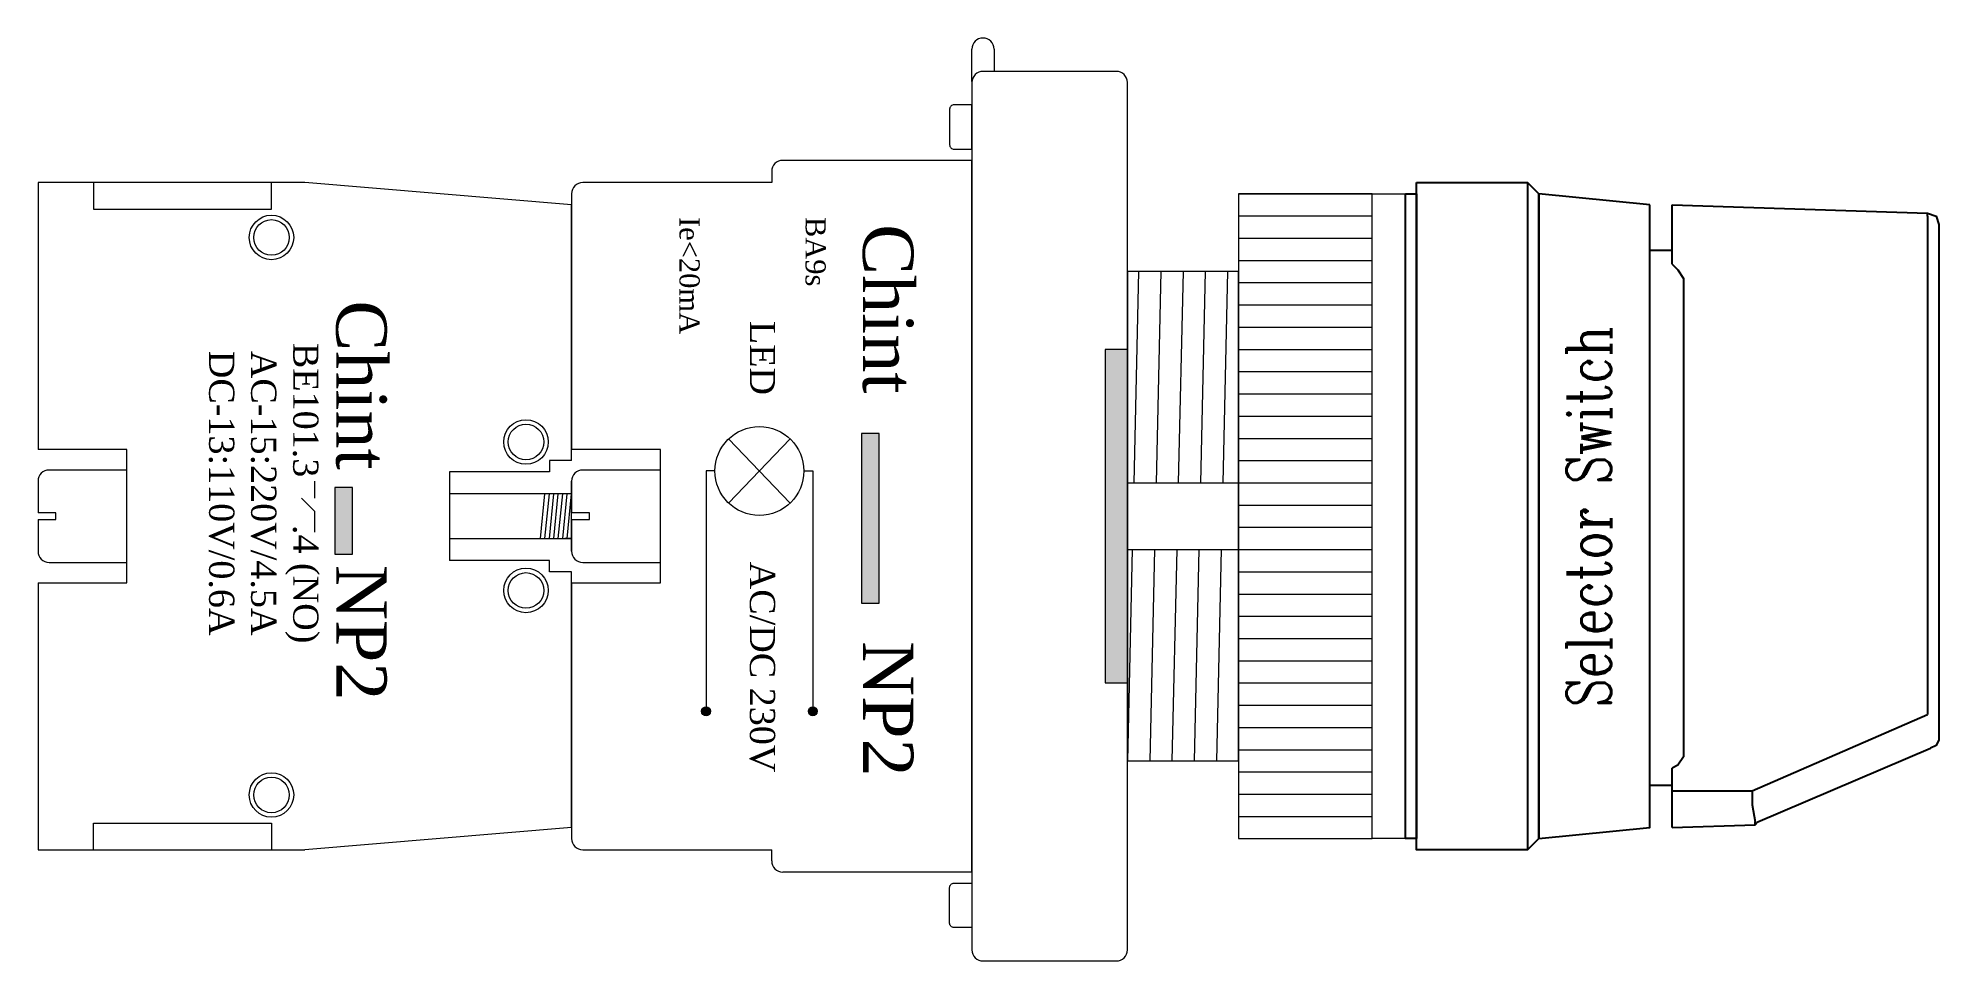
# Model space of a CAD drawing. Header units: millimetres. Extents: x 0 to 85.5, y 0 to 41.5.
import ezdxf
from ezdxf.enums import TextEntityAlignment as Align

# ---------------------------------------------------------------- set-up
doc = ezdxf.new("R2010")
doc.units = ezdxf.units.MM
doc.layers.add('1-EMC-ACESS', color=4, linetype='Continuous')
doc.styles.add('Arial', font='arial.ttf')
doc.styles.add('hw_Block', font='complex.shx', dxfattribs={"width": 0.75})

# ---------------------------------------------------------------- blocks, each defined once
blk = doc.blocks.new('*U41')
at = {"lineweight": 9}
h = blk.add_hatch(color=7, dxfattribs=at)
h.set_gradient(color1=(255, 255, 255), color2=(237, 237, 237), one_color=1, tint=0.93, name='INVCYLINDER')
h.paths.add_polyline_path([(-22467.193, -2954.85), (-22466.193, -2954.85), (-22466.193, -2939.85), (-22467.193, -2939.85)])
h = blk.add_hatch(color=7, dxfattribs=at)
h.set_gradient(color1=(255, 255, 255), color2=(237, 237, 237), one_color=1, tint=0.93, name='INVCYLINDER')
h.paths.add_polyline_path([(-22478.159, -2943.631), (-22478.159, -2951.262), (-22477.359, -2951.262), (-22477.359, -2943.631)])
h = blk.add_hatch(color=7, dxfattribs=at)
h.set_gradient(color1=(255, 255, 255), color2=(237, 237, 237), one_color=1, tint=0.93, name='INVCYLINDER')
h.paths.add_polyline_path([(-22501.849, -2946.059), (-22501.849, -2949.059), (-22501.049, -2949.059), (-22501.049, -2946.059)])
h = blk.add_hatch(color=7, dxfattribs=at)
h.set_gradient(color1=(255, 255, 255), one_color=1, tint=1, name='INVCYLINDER')
edge = h.paths.add_edge_path()
edge.add_arc((-22485.146, -2956.124), 0.2, 0, 360)
h = blk.add_hatch(color=7, dxfattribs=at)
h.set_gradient(color1=(255, 255, 255), one_color=1, tint=1, name='INVCYLINDER')
edge = h.paths.add_edge_path()
edge.add_arc((-22480.346, -2956.124), 0.2, 0, 360)
at = {"color": 7, "lineweight": 9}
for p, q in [((-22473.19, -2927.803), (-22473.193, -2926.35)), ((-22472.693, -2925.85), (-22472.693, -2925.85)), ((-22472.193, -2926.35), (-22472.193, -2927.35)), ((-22473.193, -2931.35), (-22481.693, -2931.35)), ((-22512.693, -2932.35), (-22512.693, -2933.55)), ((-22504.693, -2933.55), (-22504.693, -2932.35)), ((-22491.193, -2933.35), (-22503.193, -2932.35)), ((-22482.193, -2931.85), (-22482.193, -2932.35)), ((-22461.193, -2932.85), (-22455.193, -2932.85)), ((-22512.693, -2933.55), (-22504.693, -2933.55)), ((-22461.193, -2933.85), (-22455.193, -2933.85)), ((-22461.193, -2934.85), (-22455.193, -2934.85)), ((-22461.193, -2935.85), (-22455.193, -2935.85)), ((-22465.693, -2936.35), (-22465.909, -2945.85)), ((-22464.693, -2936.35), (-22464.909, -2945.85)), ((-22463.693, -2936.35), (-22463.909, -2945.85)), ((-22462.693, -2936.35), (-22462.909, -2945.85)), ((-22461.693, -2936.35), (-22461.909, -2945.85)), ((-22461.193, -2936.85), (-22455.193, -2936.85)), ((-22461.193, -2937.85), (-22455.193, -2937.85)), ((-22461.193, -2938.85), (-22455.193, -2938.85)), ((-22461.193, -2939.85), (-22455.193, -2939.85)), ((-22461.193, -2940.85), (-22455.193, -2940.85)), ((-22461.193, -2941.85), (-22455.193, -2941.85)), ((-22461.193, -2942.85), (-22455.193, -2942.85)), ((-22484.133, -2943.877), (-22481.36, -2946.759)), ((-22481.36, -2943.877), (-22484.133, -2946.759)), ((-22461.193, -2943.85), (-22455.193, -2943.85)), ((-22492.193, -2945.35), (-22496.693, -2945.35)), ((-22496.693, -2945.35), (-22496.693, -2949.35)), ((-22491.193, -2944.85), (-22492.193, -2944.85)), ((-22492.193, -2944.85), (-22492.193, -2945.35)), ((-22484.746, -2945.318), (-22485.146, -2945.318)), ((-22485.146, -2945.318), (-22485.146, -2956.124)), ((-22480.746, -2945.318), (-22480.346, -2945.318)), ((-22480.346, -2945.318), (-22480.346, -2956.124)), ((-22461.193, -2944.85), (-22455.193, -2944.85)), ((-22502.756, -2945.782), (-22502.756, -2946.542)), ((-22466.193, -2945.85), (-22465.693, -2945.85)), ((-22466.193, -2945.85), (-22461.193, -2945.85)), ((-22461.193, -2945.85), (-22455.193, -2945.85)), ((-22502.756, -2947.121), (-22503.349, -2946.542)), ((-22502.756, -2947.121), (-22502.756, -2948.068)), ((-22492.593, -2948.35), (-22492.393, -2946.35)), ((-22492.393, -2948.35), (-22492.193, -2946.35)), ((-22492.193, -2948.35), (-22491.993, -2946.35)), ((-22491.993, -2948.35), (-22491.793, -2946.35)), ((-22491.793, -2948.35), (-22491.593, -2946.35)), ((-22491.593, -2948.35), (-22491.393, -2946.35)), ((-22491.393, -2948.35), (-22491.193, -2946.35)), ((-22461.193, -2946.85), (-22455.193, -2946.85)), ((-22514.393, -2947.2), (-22515.193, -2947.2)), ((-22515.193, -2947.5), (-22514.393, -2947.5)), ((-22514.393, -2947.5), (-22514.393, -2947.2)), ((-22490.393, -2947.2), (-22491.193, -2947.2)), ((-22491.193, -2947.5), (-22490.393, -2947.5)), ((-22490.393, -2947.5), (-22490.393, -2947.2)), ((-22461.193, -2947.85), (-22455.193, -2947.85)), ((-22491.193, -2948.35), (-22491.493, -2948.35)), ((-22491.193, -2948.35), (-22491.393, -2948.35)), ((-22465.977, -2948.85), (-22466.193, -2958.35)), ((-22466.193, -2948.85), (-22465.693, -2948.85)), ((-22466.193, -2948.85), (-22461.193, -2948.85)), ((-22464.977, -2948.85), (-22465.193, -2958.35)), ((-22463.977, -2948.85), (-22464.193, -2958.35)), ((-22462.977, -2948.85), (-22463.193, -2958.35)), ((-22461.977, -2948.85), (-22462.193, -2958.35)), ((-22461.193, -2948.85), (-22455.193, -2948.85)), ((-22492.193, -2949.35), (-22496.693, -2949.35)), ((-22492.193, -2949.85), (-22492.193, -2949.35)), ((-22491.193, -2949.85), (-22492.193, -2949.85)), ((-22491.193, -2950.35), (-22491.193, -2949.85)), ((-22461.193, -2949.85), (-22455.193, -2949.85)), ((-22461.193, -2950.85), (-22455.193, -2950.85)), ((-22461.193, -2951.85), (-22455.193, -2951.85)), ((-22461.193, -2952.85), (-22455.193, -2952.85)), ((-22461.193, -2953.85), (-22455.193, -2953.85)), ((-22461.193, -2954.85), (-22455.193, -2954.85)), ((-22461.193, -2955.85), (-22455.193, -2955.85)), ((-22461.193, -2956.85), (-22455.193, -2956.85)), ((-22461.193, -2957.85), (-22455.193, -2957.85)), ((-22461.193, -2958.85), (-22455.193, -2958.85)), ((-22461.193, -2959.85), (-22455.193, -2959.85)), ((-22461.193, -2960.85), (-22455.193, -2960.85)), ((-22512.693, -2962.35), (-22512.693, -2961.15)), ((-22512.693, -2961.15), (-22504.693, -2961.15)), ((-22504.693, -2961.15), (-22504.693, -2962.35)), ((-22491.193, -2961.35), (-22503.193, -2962.35)), ((-22482.193, -2962.85), (-22482.193, -2962.35)), ((-22461.193, -2961.85), (-22455.193, -2961.85)), ((-22473.193, -2963.35), (-22481.693, -2963.35))]:
    blk.add_line(p, q, dxfattribs=at)
for points in [[(-22472.693, -2967.35), (-22466.693, -2967.35, 0.414214), (-22466.193, -2966.85), (-22466.193, -2927.85, 0.414214), (-22466.693, -2927.35), (-22472.693, -2927.35, 0.414214), (-22473.193, -2927.85), (-22473.193, -2966.85, 0.414214)], [(-22473.993, -2930.85), (-22473.193, -2930.85), (-22473.193, -2928.85), (-22473.993, -2928.85, 0.414214), (-22474.193, -2929.05), (-22474.193, -2930.65, 0.414214)], [(-22473.993, -2963.85), (-22473.193, -2963.85), (-22473.193, -2965.85), (-22473.993, -2965.85, -0.414214), (-22474.193, -2965.65), (-22474.193, -2964.05, -0.414214)]]:
    blk.add_lwpolyline(points, format="xyb", close=True, dxfattribs=at)
for points in [[(-22473.193, -2963.35), (-22473.193, -2931.35), (-22481.693, -2931.35)], [(-22503.193, -2932.35), (-22515.193, -2932.35), (-22515.193, -2944.35)], [(-22491.193, -2944.85), (-22491.193, -2933.35)], [(-22515.193, -2950.35), (-22511.193, -2950.35), (-22511.193, -2944.35), (-22515.193, -2944.35)], [(-22491.193, -2950.35), (-22487.193, -2950.35), (-22487.193, -2944.35), (-22491.193, -2944.35)], [(-22515.193, -2945.774), (-22515.193, -2947.2)], [(-22515.193, -2945.774), (-22515.193, -2947.2)], [(-22491.193, -2945.774), (-22491.193, -2947.2)], [(-22491.193, -2948.927), (-22491.193, -2945.774)], [(-22515.193, -2947.5), (-22515.193, -2948.927)], [(-22515.193, -2947.5), (-22515.193, -2948.927)], [(-22491.193, -2947.5), (-22491.193, -2948.927)], [(-22515.193, -2950.35), (-22515.193, -2962.35), (-22503.193, -2962.35)], [(-22491.193, -2961.35), (-22491.193, -2949.85)]]:
    blk.add_lwpolyline(points, dxfattribs=at)
for points in [[(-22482.193, -2932.35), (-22490.693, -2932.35, 0.414214), (-22491.193, -2932.85), (-22491.193, -2944.35)], [(-22515.193, -2947.5), (-22515.193, -2948.927, 0.414214), (-22514.693, -2949.427), (-22511.193, -2949.427), (-22511.193, -2945.274), (-22514.693, -2945.274, 0.414214), (-22515.193, -2945.774), (-22515.193, -2947.2)], [(-22491.193, -2947.5), (-22491.193, -2948.927, 0.414214), (-22490.693, -2949.427), (-22487.193, -2949.427), (-22487.193, -2945.274), (-22490.693, -2945.274, 0.414214), (-22491.193, -2945.774), (-22491.193, -2947.2)], [(-22491.193, -2950.35), (-22491.193, -2961.85, 0.414214), (-22490.693, -2962.35), (-22482.193, -2962.35)]]:
    blk.add_lwpolyline(points, format="xyb", dxfattribs=at)
for points in [[(-22453.193, -2932.35), (-22448.193, -2932.35), (-22448.193, -2962.35), (-22453.193, -2962.35)], [(-22447.693, -2932.85), (-22448.193, -2932.35), (-22448.193, -2962.35), (-22447.693, -2961.85)], [(-22453.693, -2932.85), (-22453.193, -2932.85), (-22453.193, -2961.85), (-22453.693, -2961.85)], [(-22442.693, -2933.35), (-22447.693, -2932.85), (-22447.693, -2961.85), (-22442.693, -2961.35)]]:
    blk.add_lwpolyline(points, close=True)
for points in [[(-22461.193, -2961.85), (-22455.193, -2961.85), (-22455.193, -2932.85), (-22461.193, -2932.85)], [(-22455.193, -2932.85), (-22453.693, -2932.85), (-22453.693, -2961.85), (-22455.193, -2961.85)], [(-22466.193, -2958.35), (-22461.193, -2958.35), (-22461.193, -2936.35), (-22466.193, -2936.35)], [(-22467.193, -2954.85), (-22466.193, -2954.85), (-22466.193, -2939.85), (-22467.193, -2939.85)], [(-22478.159, -2943.631), (-22478.159, -2951.262), (-22477.359, -2951.262), (-22477.359, -2943.631)], [(-22501.849, -2946.059), (-22501.849, -2949.059), (-22501.049, -2949.059), (-22501.049, -2946.059)], [(-22496.693, -2948.35), (-22491.193, -2948.35), (-22491.193, -2946.35), (-22496.693, -2946.35)]]:
    blk.add_lwpolyline(points, close=True, dxfattribs=at)
for points in [[(-22441.693, -2936.023), (-22441.693, -2933.35)], [(-22441.693, -2933.35), (-22430.202, -2933.732)], [(-22430.202, -2933.732), (-22429.82, -2933.86), (-22429.693, -2934.241)], [(-22430.202, -2933.86), (-22430.202, -2933.732)], [(-22430.202, -2933.86), (-22430.202, -2934.369), (-22430.202, -2934.878), (-22430.202, -2935.387), (-22430.202, -2935.769)], [(-22429.693, -2934.241), (-22429.693, -2957.405)], [(-22442.693, -2935.387), (-22441.693, -2935.387)], [(-22441.693, -2936.023), (-22441.438, -2936.278), (-22441.184, -2936.66)], [(-22430.202, -2935.769), (-22430.202, -2956.26)], [(-22441.184, -2936.66), (-22441.184, -2958.169)], [(-22438.093, -2959.696), (-22430.202, -2956.26)], [(-22429.693, -2957.405), (-22429.693, -2957.405), (-22429.82, -2957.66), (-22430.075, -2957.787)], [(-22441.184, -2958.169), (-22441.438, -2958.55), (-22441.693, -2958.678)], [(-22437.838, -2961.096), (-22430.075, -2957.787)], [(-22441.693, -2961.35), (-22441.693, -2958.678)], [(-22442.693, -2959.441), (-22441.693, -2959.441)], [(-22441.693, -2959.696), (-22438.093, -2959.696)], [(-22438.093, -2959.696), (-22438.093, -2960.332), (-22437.965, -2961.096)], [(-22441.693, -2961.35), (-22437.965, -2961.223)], [(-22437.965, -2961.223), (-22437.965, -2961.096)], [(-22437.965, -2961.223), (-22437.838, -2961.096)]]:
    blk.add_lwpolyline(points)
for centre, radius in [((-22504.693, -2934.817), 1), ((-22504.693, -2934.817), 0.8), ((-22493.247, -2944.012), 1), ((-22493.247, -2944.012), 0.8), ((-22482.746, -2945.318), 2), ((-22493.247, -2950.689), 1), ((-22493.247, -2950.689), 0.8), ((-22485.146, -2956.124), 0.2), ((-22480.346, -2956.124), 0.2), ((-22504.693, -2959.884), 1), ((-22504.693, -2959.884), 0.8)]:
    blk.add_circle(centre, radius, dxfattribs=at)
for centre, start, end in [((-22472.693, -2926.35), 90, 180), ((-22472.693, -2926.35), 0, 90), ((-22481.693, -2931.85), 90, 180), ((-22481.693, -2962.85), 180, 270)]:
    blk.add_arc(centre, 0.5, start, end, dxfattribs=at)
at = {"color": 254, "style": 'hw_Block', "width": 0.75}
blk.add_text('Selector Switch', height=2, rotation=90, dxfattribs=at).set_placement((-22445.443, -2947.35), align=Align.MIDDLE_CENTER)
at = {"color": 254, "style": 'hw_Block', "width": 4.108696}
blk.add_attdef('SS_SUPPLIER', text='', height=2, rotation=90, dxfattribs=at).set_placement((-22449.693, -2960.85), (-22449.693, -2933.85), align=Align.FIT)
at = {"layer": '1-EMC-ACESS', "color": 1, "linetype": 'ByBlock', "lineweight": 9, "attachment_point": 2, "rotation": 270, "style": 'Arial'}
for s, insert, char_height, width in [('{\\fTimes New Roman|b0|i0|c0|p18;\\C7;Ie<20mA}', (-22485.434, -2936.532), 0.9072, 13.89466), ('{\\fTimes New Roman|b0|i0|c0|p18;\\C7;BA9s}', (-22479.764, -2935.457), 0.9072, 13.89466), ('{\\fTimes New Roman|b0|i0|c0|p18;\\C7;Chint             NP2}', (-22475.819, -2946.64), 2.268, 34.73666), ('{\\fTimes New Roman|b0|i0|c0|p18;\\C7;Chint     NP2}', (-22499.509, -2946.64), 2.268, 34.73666), ('{\\fTimes New Roman|b0|i0|c0|p18;\\C7;LED}', (-22482.04, -2940.237), 1.134, 17.36833), ('{\\fTimes New Roman|b0|i0|c0|p18;\\C7;BE101.3     .4 (NO)\\PAC-15:220V/4.5A\\PDC-13:110V/0.6A}', (-22502.582, -2946.315), 1.134, 17.36833), ('{\\fTimes New Roman|b0|i0|c0|p18;\\C7;AC/DC 230V}', (-22482.04, -2954.134), 1.134, 17.36833)]:
    blk.add_mtext(s, dxfattribs=dict(at, insert=insert, char_height=char_height, width=width))

msp = doc.modelspace()

# ---------------------------------------------------------------- block references
msp.add_blockref('*U41', (22515.193, 2967.35))

doc.saveas('drawing.dxf')
